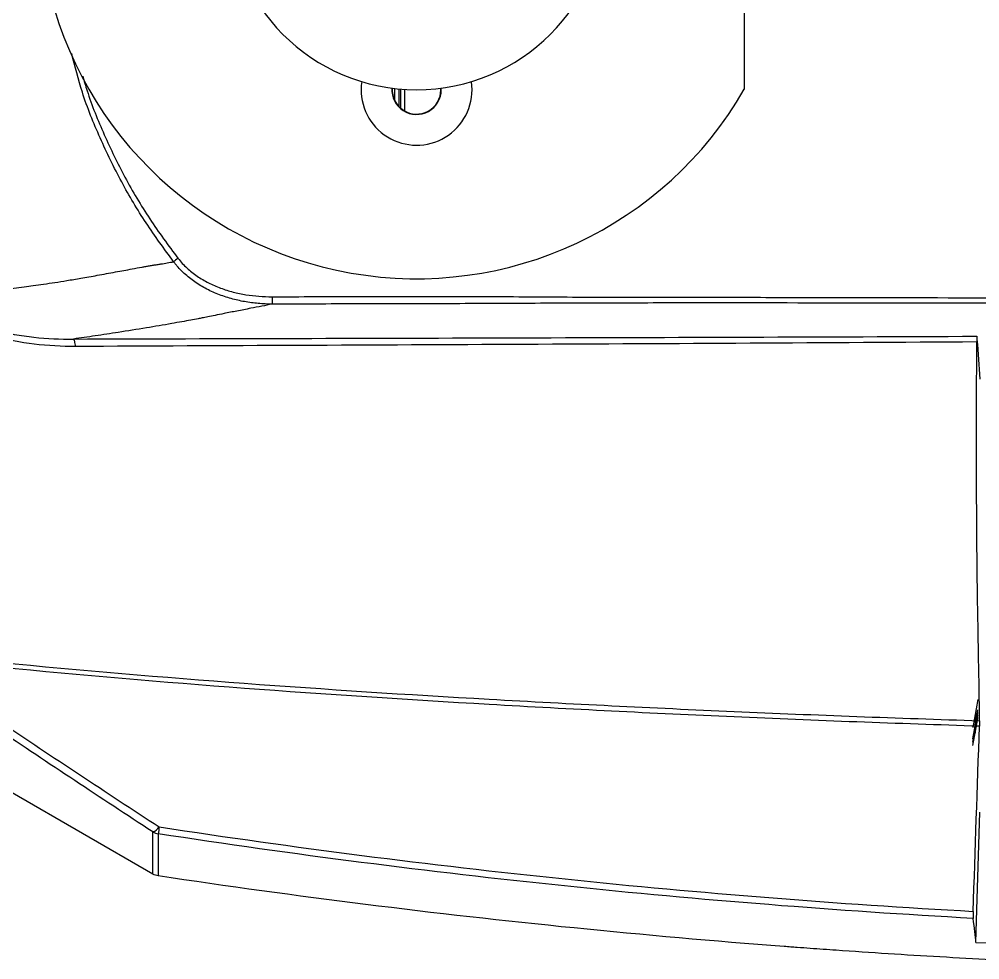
# Model space of a CAD drawing. Extents: x 9.3 to 87.2, y 1.1 to 68.8.
# Drawn here: x 13.678 to 17.489, y 22.911 to 26.644 of the extents above; entities that cross this region are included whole.
import ezdxf

# ---------------------------------------------------------------- set-up
doc = ezdxf.new("R2010")
doc.units = 0
doc.header["$MEASUREMENT"] = 0
doc.layers.add('OBJECT', color=7, linetype='CONTINUOUS')

msp = doc.modelspace()

# ---------------------------------------------------------------- linework, layer by layer
at = {"layer": 'OBJECT'}
for p, q in [((16.5544, 27.8621), (16.5544, 26.3654)), ((15.3524, 26.3638), (15.3522, 26.3702)), ((15.4744, 26.3638), (15.472, 26.396)), ((15.1674, 26.3688), (15.1674, 26.322)), ((15.1844, 26.367), (15.1844, 26.2973)), ((15.1918, 26.2903), (15.1918, 26.3664)), ((15.2068, 26.3653), (15.2068, 26.2798)), ((15.3509, 26.3638), (15.3507, 26.37)), ((17.4621, 23.8329), (17.483, 23.9445)), ((17.4611, 23.7874), (17.4812, 23.8949)), ((17.4703, 23.8431), (17.4814, 23.9026)), ((17.4611, 23.7741), (17.4812, 23.8816)), ((17.4611, 23.7608), (17.4812, 23.8682)), ((17.4703, 23.8764), (17.4738, 23.8883)), ((17.4703, 23.8764), (17.4703, 23.8098)), ((17.472, 23.8757), (17.4738, 23.8883)), ((17.472, 23.8624), (17.4738, 23.875)), ((17.472, 23.8691), (17.4738, 23.875)), ((17.472, 23.8491), (17.4738, 23.8617)), ((17.472, 23.8557), (17.4738, 23.8617)), ((17.4738, 23.8483), (17.4813, 23.8888)), ((17.4738, 23.835), (17.4813, 23.8754)), ((17.4738, 23.8617), (17.4738, 23.835)), ((17.4703, 23.8098), (17.4738, 23.835)), ((17.472, 23.8357), (17.4738, 23.8483)), ((17.472, 23.8424), (17.4738, 23.8483)), ((17.472, 23.8224), (17.4738, 23.835)), ((17.472, 23.8291), (17.4738, 23.835)), ((17.4737, 22.98), (17.4894, 23.4971)), ((14.2081, 23.2511), (14.2081, 23.4181)), ((14.2292, 23.4109), (14.2292, 23.2437))]:
    msp.add_line(p, q, dxfattribs=at)
at = {"layer": 'OBJECT', "flags": 128}
for points in [[(17.4765, 25.3854), (17.4771, 25.3783), (17.4776, 25.3721)], [(17.472, 23.8757), (17.4717, 23.8734), (17.4715, 23.8713), (17.4713, 23.8697), (17.4713, 23.8685), (17.4713, 23.8679), (17.4715, 23.8677), (17.4717, 23.8681), (17.472, 23.8691)], [(17.472, 23.8557), (17.4717, 23.8548), (17.4715, 23.8544), (17.4713, 23.8545), (17.4713, 23.8552), (17.4713, 23.8564), (17.4715, 23.858), (17.4717, 23.86), (17.472, 23.8624)], [(17.472, 23.8491), (17.4717, 23.8467), (17.4715, 23.8447), (17.4713, 23.843), (17.4713, 23.8419), (17.4713, 23.8412), (17.4715, 23.8411), (17.4717, 23.8415), (17.472, 23.8424)], [(17.472, 23.8291), (17.4717, 23.8281), (17.4715, 23.8277), (17.4713, 23.8279), (17.4713, 23.8285), (17.4713, 23.8297), (17.4715, 23.8313), (17.4717, 23.8334), (17.472, 23.8357)], [(14.2081, 23.2511), (13.65, 23.5733), (13.5894, 23.6083)]]:
    msp.add_lwpolyline(points, dxfattribs=at)
at = {"layer": 'OBJECT'}
for centre, radius, start, end in [((15.2544, 27.1138), 1.5, 120, 330.0736), ((15.2544, 27.1138), 0.75, 180, 0), ((15.2544, 26.3638), 0.22, 171.5662, 0), ((15.2544, 26.3638), 0.098, 176.254, 0), ((15.2544, 26.3638), 0.0965, 176.3114, 0), ((14.1883, 23.469), 0.0546, 291.2869, 325.6696), ((30.6302, 20.9281), 16.5878, 171.29654, 171.39189), ((14.238, 23.4712), 0.0609, 240.5766, 261.6849)]:
    msp.add_arc(centre, radius, start, end, dxfattribs=at)
for points, knots in [([(14.2907, 25.6813), (14.2534, 25.7321), (14.1787, 25.8338), (14.0815, 25.9984), (13.9974, 26.1717), (13.9281, 26.3415), (13.8994, 26.4561), (13.8864, 26.5078)], [0, 0, 0, 0, 0.204098, 0.408197, 0.61785, 0.827503, 1, 1, 1, 1]), ([(13.9301, 26.418), (13.9357, 26.3987), (13.9586, 26.3193), (14.0138, 26.1847), (14.0961, 26.0143), (14.1932, 25.8496), (14.2697, 25.7464), (14.308, 25.6948)], [0, 0, 0, 0, 0.073715, 0.302097, 0.530479, 0.765241, 1, 1, 1, 1]), ([(14.308, 25.6948), (14.3188, 25.681), (14.3308, 25.6681), (14.3563, 25.6447), (14.3698, 25.634), (14.3984, 25.6144), (14.4135, 25.6055), (14.4446, 25.5897), (14.4605, 25.5828), (14.4932, 25.5706), (14.5099, 25.5654), (14.5436, 25.5567), (14.5606, 25.5532), (14.6118, 25.5449), (14.6464, 25.5423), (14.6813, 25.5423)], [0, 0, 0, 0, 0.125, 0.125, 0.25, 0.25, 0.375, 0.375, 0.5, 0.5, 0.625, 0.625, 0.75, 0.75, 1, 1, 1, 1]), ([(13.3413, 25.5212), (13.3538, 25.5238), (13.3787, 25.529), (13.4161, 25.537), (13.4477, 25.544), (13.4745, 25.5497), (13.497, 25.5538), (13.5213, 25.5579), (13.5473, 25.5619), (13.579, 25.5662), (13.6157, 25.571), (13.6567, 25.5763), (13.6961, 25.5813), (13.7353, 25.5866), (13.776, 25.5924), (13.8204, 25.599), (13.8699, 25.6069), (13.9256, 25.6164), (13.9901, 25.6278), (14.0578, 25.6402), (14.1174, 25.6512), (14.1573, 25.6585), (14.1803, 25.6629), (14.1951, 25.6653), (14.2102, 25.6677), (14.2253, 25.6702), (14.2438, 25.673), (14.2657, 25.6766), (14.2824, 25.6797), (14.2907, 25.6813)], [0, 0, 0, 0, 0.040454, 0.080876, 0.12127, 0.143512, 0.167414, 0.192978, 0.220205, 0.249095, 0.291419, 0.33375, 0.376088, 0.413308, 0.455601, 0.502972, 0.552415, 0.611203, 0.679356, 0.756898, 0.826467, 0.868762, 0.883758, 0.899552, 0.915361, 0.931184, 0.947021, 0.973443, 1, 1, 1, 1]), ([(14.6813, 25.5129), (14.6768, 25.513), (14.6721, 25.513), (14.6629, 25.5133), (14.6492, 25.5138), (14.6355, 25.5147), (14.6082, 25.5172), (14.5901, 25.5196), (14.5541, 25.526), (14.5363, 25.53), (14.5009, 25.5399), (14.4833, 25.5458), (14.4491, 25.5593), (14.4324, 25.567), (14.4, 25.5845), (14.3842, 25.5942), (14.3546, 25.6156), (14.3405, 25.6272), (14.3208, 25.6463), (14.3144, 25.6529), (14.3052, 25.6632), (14.3022, 25.6668), (14.2963, 25.6739), (14.2934, 25.6776), (14.2907, 25.6813)], [0, 0, 0, 0, 0.03125, 0.03125, 0.0625, 0.125, 0.125, 0.25, 0.25, 0.375, 0.375, 0.5, 0.5, 0.625, 0.625, 0.75, 0.75, 0.875, 0.875, 0.9375, 0.9375, 0.96875, 0.96875, 1, 1, 1, 1]), ([(14.6813, 25.5423), (14.7948, 25.5426), (14.9083, 25.5429), (15.0786, 25.5432), (15.1354, 25.5433), (15.2489, 25.5436), (15.3057, 25.5437), (15.476, 25.5439), (15.5895, 25.543), (15.8165, 25.5414), (15.9301, 25.5409), (16.1571, 25.5403), (16.2706, 25.5403), (16.4977, 25.5401), (16.6112, 25.54), (16.9518, 25.5395), (17.1789, 25.539), (17.633, 25.5381), (17.86, 25.5377), (18.3141, 25.5379), (18.5412, 25.5386), (18.9953, 25.5425), (19.2223, 25.5455), (19.6764, 25.5521), (19.9034, 25.5555), (20.1304, 25.559)], [0, 0, 0, 0, 0.0625, 0.0625, 0.09375, 0.09375, 0.125, 0.125, 0.1875, 0.1875, 0.25, 0.25, 0.3125, 0.3125, 0.375, 0.375, 0.5, 0.5, 0.625, 0.625, 0.75, 0.75, 0.875, 0.875, 1, 1, 1, 1]), ([(14.6813, 25.5423), (14.6813, 25.5355), (14.6813, 25.5287), (14.6813, 25.518), (14.6813, 25.5143), (14.6813, 25.5129)], [0, 0, 0, 0, 0.5, 0.5, 1, 1, 1, 1]), ([(20.1307, 25.5401), (19.9037, 25.5363), (19.6767, 25.5326), (19.2226, 25.5255), (18.9956, 25.5221), (18.5415, 25.5178), (18.3144, 25.5169), (17.8603, 25.5163), (17.6332, 25.5164), (17.179, 25.517), (16.952, 25.5173), (16.6114, 25.5176), (16.4978, 25.5176), (16.2708, 25.5176), (16.1572, 25.5175), (15.9302, 25.5169), (15.8166, 25.5165), (15.5896, 25.5155), (15.4761, 25.5149), (15.249, 25.5143), (15.1355, 25.5141), (14.9084, 25.5135), (14.7949, 25.5132), (14.6813, 25.5129)], [0, 0, 0, 0, 0.125, 0.125, 0.25, 0.25, 0.375, 0.375, 0.5, 0.5, 0.625, 0.625, 0.6875, 0.6875, 0.75, 0.75, 0.8125, 0.8125, 0.875, 0.875, 0.9375, 0.9375, 1, 1, 1, 1]), ([(14.6813, 25.5129), (14.6677, 25.5102), (14.6395, 25.5046), (14.6019, 25.4973), (14.569, 25.491), (14.542, 25.4857), (14.516, 25.4805), (14.4871, 25.4747), (14.4573, 25.4686), (14.4284, 25.4628), (14.4061, 25.4584), (14.3838, 25.454), (14.357, 25.449), (14.3219, 25.4427), (14.2632, 25.4323), (14.179, 25.418), (14.0775, 25.4018), (13.9813, 25.3871), (13.9218, 25.3786), (13.8931, 25.3745)], [0, 0, 0, 0, 0.05042, 0.103803, 0.138465, 0.172387, 0.205565, 0.237994, 0.284602, 0.322583, 0.351807, 0.372173, 0.409891, 0.454612, 0.506457, 0.634203, 0.77532, 0.89137, 1, 1, 1, 1]), ([(13.9018, 25.3449), (13.8468, 25.3446), (13.792, 25.3475), (13.6828, 25.3608), (13.6285, 25.3711), (13.5744, 25.3873)], [0, 0, 0, 0, 0.5, 0.5, 1, 1, 1, 1]), ([(13.5803, 25.4106), (13.6063, 25.4035), (13.6323, 25.3977), (13.6844, 25.3883), (13.7105, 25.3846), (13.7887, 25.376), (13.8409, 25.3738), (13.8931, 25.3745)], [0, 0, 0, 0, 0.25, 0.25, 0.5, 0.5, 1, 1, 1, 1]), ([(13.8931, 25.3745), (14.4846, 25.3764), (15.0792, 25.3777), (15.9757, 25.3803), (16.2753, 25.3813), (16.8751, 25.3833), (17.1756, 25.3844), (17.4765, 25.3854)], [0, 0, 0, 0, 0.5, 0.5, 0.75, 0.75, 1, 1, 1, 1]), ([(13.9018, 25.3449), (13.9009, 25.3526), (13.8996, 25.3593), (13.8966, 25.3696), (13.8949, 25.373), (13.8931, 25.3745)], [0, 0, 0, 0, 0.5, 0.5, 1, 1, 1, 1]), ([(17.477, 25.3628), (17.1767, 25.3611), (16.8769, 25.3593), (16.2783, 25.3559), (15.9794, 25.3544), (15.0849, 25.3501), (14.4917, 25.3478), (13.9018, 25.3449)], [0, 0, 0, 0, 0.25, 0.25, 0.5, 0.5, 1, 1, 1, 1]), ([(17.4881, 23.8597), (17.4876, 23.9042), (17.4868, 23.9513), (17.4852, 24.0503), (17.4842, 24.1024), (17.4812, 24.2654), (17.4792, 24.3831), (17.4776, 24.5417), (17.4773, 24.574), (17.4768, 24.6394), (17.4766, 24.6726), (17.4761, 24.7736), (17.4759, 24.8428), (17.4758, 24.985), (17.4759, 25.0579), (17.4763, 25.2076), (17.4766, 25.2843), (17.477, 25.3628)], [0, 0, 0, 0, 0.125, 0.125, 0.25, 0.25, 0.5, 0.5, 0.5625, 0.5625, 0.625, 0.625, 0.75, 0.75, 0.875, 0.875, 1, 1, 1, 1]), ([(13.6012, 24.0911), (14.247, 24.0287), (14.8943, 23.982), (15.8663, 23.9268), (16.1905, 23.9107), (16.8391, 23.8823), (17.1636, 23.8701), (17.4881, 23.8597)], [0, 0, 0, 0, 0.5, 0.5, 0.75, 0.75, 1, 1, 1, 1]), ([(17.4877, 23.8377), (17.1633, 23.8481), (16.8389, 23.8604), (16.1904, 23.889), (15.8663, 23.9052), (14.8945, 23.9612), (14.2474, 24.0084), (13.6018, 24.0717)], [0, 0, 0, 0, 0.25, 0.25, 0.5, 0.5, 1, 1, 1, 1]), ([(17.4881, 23.8597), (17.4882, 23.8571), (17.4882, 23.854), (17.488, 23.8466), (17.4879, 23.8423), (17.4877, 23.8377)], [0, 0, 0, 0, 0.5, 0.5, 1, 1, 1, 1]), ([(14.2333, 23.4382), (14.7685, 23.3564), (15.3053, 23.2875), (16.113, 23.2036), (16.3826, 23.179), (16.9222, 23.1362), (17.1923, 23.118), (17.4626, 23.1031)], [0, 0, 0, 0, 0.5, 0.5, 0.75, 0.75, 1, 1, 1, 1]), ([(17.4626, 23.0751), (17.1919, 23.09), (16.9215, 23.1082), (16.3812, 23.1511), (16.1112, 23.1758), (15.3025, 23.2598), (14.7651, 23.3288), (14.2292, 23.4109)], [0, 0, 0, 0, 0.25, 0.25, 0.5, 0.5, 1, 1, 1, 1]), ([(17.5364, 22.9109), (17.3992, 22.918), (17.1934, 22.9299), (16.9533, 22.946), (16.8333, 22.9545), (16.7818, 22.9583), (16.7561, 22.9603), (16.7473, 22.9609), (16.7299, 22.9622), (16.4428, 22.9839), (16.1566, 23.0092), (15.3263, 23.0928), (14.7761, 23.1617), (14.2292, 23.2437)], [0, 0, 0, 0, 0.125, 0.1875, 0.21875, 0.234375, 0.234375, 0.242187, 0.242187, 0.25, 0.5, 0.5, 1, 1, 1, 1]), ([(17.4626, 23.1031), (17.4625, 23.0995), (17.4624, 23.0962), (17.4623, 23.0901), (17.4623, 23.0874), (17.4622, 23.0802), (17.4624, 23.0768), (17.4626, 23.0751)], [0, 0, 0, 0, 0.25, 0.25, 0.5, 0.5, 1, 1, 1, 1])]:
    msp.add_open_spline(points, degree=3, knots=knots, dxfattribs=at)
for points in [[(14.308, 25.6948), (14.3015, 25.6897), (14.2951, 25.6847), (14.2907, 25.6813)], [(17.4765, 25.3854), (17.4769, 25.3807), (17.4771, 25.3729), (17.477, 25.3628)], [(17.4776, 25.3721), (17.4818, 25.3198), (17.4858, 25.2674), (17.4895, 25.2149)], [(13.6017, 23.8562), (13.8114, 23.7155), (14.0221, 23.5763), (14.2333, 23.4382)], [(14.2081, 23.4181), (14.0011, 23.5536), (13.7948, 23.6903), (13.5894, 23.8283)], [(17.4626, 23.1031), (17.4708, 23.348), (17.479, 23.5928), (17.4877, 23.8377)], [(14.2292, 23.2437), (14.2217, 23.2448), (14.2146, 23.2473), (14.2081, 23.2511)], [(15.4211, 23.2697), (15.4211, 23.2697), (15.4211, 23.2697), (15.4211, 23.2697)], [(17.4737, 22.98), (17.4712, 23.0048), (17.4676, 23.0365), (17.4626, 23.0751)], [(17.4737, 22.98), (17.763, 22.9672), (18.0517, 22.9585), (18.3399, 22.9539)]]:
    msp.add_open_spline(points, degree=3, dxfattribs=at)

doc.saveas('drawing.dxf')
